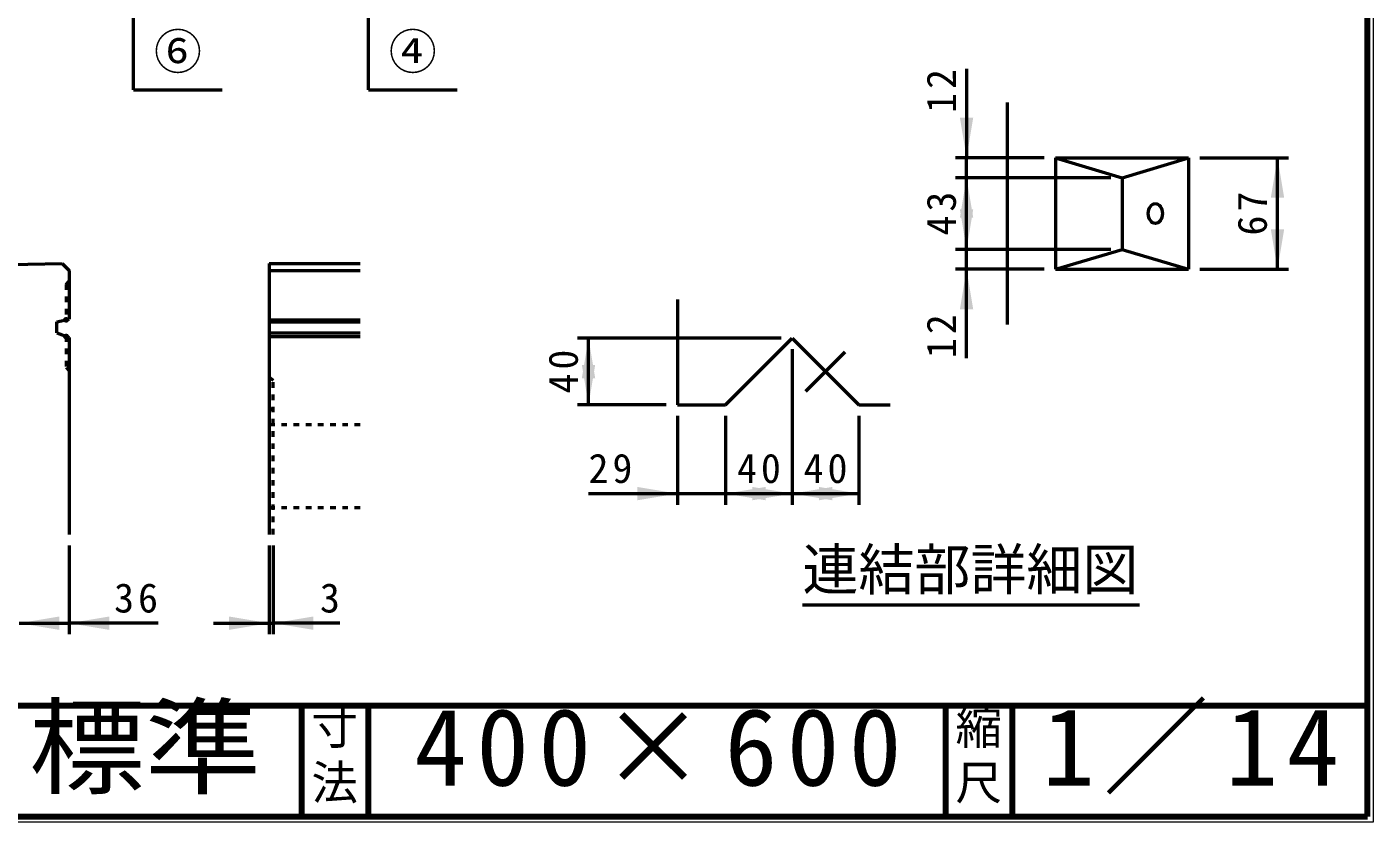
# Model space of a CAD drawing. Units: millimetres, scale not verified, with parts at other scales. Extents: x 100 to 4105, y 100 to 2870.
# Drawn here: x 2893 to 4105, y 100 to 816 of the extents above; entities that cross this region are included whole.
import ezdxf
from ezdxf.enums import TextEntityAlignment as Align

# ---------------------------------------------------------------- set-up
doc = ezdxf.new("R2010")
doc.units = ezdxf.units.MM
doc.header["$LTSCALE"] = 5
doc.header["$PDMODE"] = 32
doc.header["$PDSIZE"] = 2.5
doc.linetypes.add('USER1', pattern=[2.2, 1, -1.2])
doc.linetypes.add('USER2', pattern=[13.4, 10, -1.2, 1, -1.2])
doc.layers.add('V-nasSTD', color=7, linetype='Continuous', lineweight=50)
doc.styles.add('ＭＳ ゴシック', font='')
doc.styles.get('ＭＳ ゴシック').set_extended_font_data('MS Gothic')

msp = doc.modelspace()

# ---------------------------------------------------------------- hatches: boundary and pattern name
at = {"layer": 'V-nasSTD'}
for points in [[(3732.944, 734.502), (3738.944, 698.502), (3744.944, 734.502)], [(4024.944, 662.502), (4018.944, 698.502), (4012.944, 662.502)], [(3744.944, 644.502), (3738.944, 680.502), (3732.944, 644.502)], [(3732.944, 652.002), (3738.944, 616.002), (3744.944, 652.002)], [(4012.944, 634.002), (4018.944, 598.002), (4024.944, 634.002)], [(3744.944, 562.002), (3738.944, 598.002), (3732.944, 562.002)], [(3404.525, 499.929), (3398.525, 535.929), (3392.525, 499.929)], [(3392.525, 511.929), (3398.525, 475.929), (3404.525, 511.929)], [(3442.525, 389.929), (3478.525, 395.929), (3442.525, 401.929)], [(3558.025, 401.929), (3522.025, 395.929), (3558.025, 389.929)], [(3546.025, 389.929), (3582.025, 395.929), (3546.025, 401.929)], [(3618.025, 401.929), (3582.025, 395.929), (3618.025, 389.929)], [(3606.025, 389.929), (3642.025, 395.929), (3606.025, 401.929)], [(2921.933, 285.193), (2885.933, 279.193), (2921.933, 273.193)], [(2966.933, 285.193), (2930.933, 279.193), (2966.933, 273.193)], [(3074.933, 273.193), (3110.933, 279.193), (3074.933, 285.193)], [(3150.683, 285.193), (3114.683, 279.193), (3150.683, 273.193)]]:
    msp.add_hatch(color=256, dxfattribs=at).paths.add_polyline_path(points)

# ---------------------------------------------------------------- linework, layer by layer
at = {"layer": 'V-nasSTD', "lineweight": 100}
for p, q in [((4100, 105), (4100, 2865)), ((105, 205), (4100, 205)), ((3140, 205), (3140, 105)), ((3200, 205), (3200, 105)), ((3720, 205), (3720, 105)), ((3780, 205), (3780, 105)), ((105, 105), (4100, 105))]:
    msp.add_line(p, q, dxfattribs=at)
at = {"layer": 'V-nasSTD'}
for p, q in [((2988.776, 759.827), (2988.776, 1613.827)), ((3200.276, 759.827), (3200.276, 901.787)), ((3738.944, 778.502), (3738.944, 698.502)), ((2988.776, 759.827), (3068.776, 759.827)), ((3200.276, 759.827), (3280.276, 759.827)), ((3775.444, 748.252), (3775.444, 548.252)), ((3808.944, 698.502), (3728.944, 698.502)), ((3738.944, 680.502), (3738.944, 698.502)), ((3818.944, 698.502), (3818.944, 598.002)), ((3818.944, 698.502), (3938.944, 698.502)), ((3818.944, 698.502), (3878.944, 680.502)), ((3878.944, 680.502), (3938.944, 698.502)), ((3938.944, 698.502), (3938.944, 598.002)), ((3948.944, 698.502), (4028.944, 698.502)), ((4018.944, 598.002), (4018.944, 698.502)), ((3868.944, 680.502), (3728.944, 680.502)), ((3738.944, 616.002), (3738.944, 680.502)), ((3878.944, 680.502), (3878.944, 616.002)), ((3868.944, 616.002), (3728.944, 616.002)), ((3738.944, 598.002), (3738.944, 616.002)), ((3818.944, 598.002), (3878.944, 616.002)), ((3878.944, 616.002), (3938.944, 598.002)), ((2624.683, 596.943), (2924.683, 603.193)), ((2924.683, 603.193), (2930.933, 596.943)), ((2930.933, 596.943), (2930.933, 553.211)), ((3110.933, 603.193), (3192.933, 603.193)), ((3110.933, 603.193), (3110.933, 359.193)), ((3110.933, 596.943), (3192.933, 596.943)), ((3808.944, 598.002), (3728.944, 598.002)), ((3738.944, 518.002), (3738.944, 598.002)), ((3818.944, 598.002), (3938.944, 598.002)), ((3948.944, 598.002), (4028.944, 598.002)), ((3478.525, 570.929), (3478.525, 475.929)), ((2919.683, 550.693), (2930.933, 553.211)), ((2919.683, 540.693), (2919.683, 550.693)), ((3110.933, 552.568), (3192.933, 552.568)), ((3110.933, 550.693), (3192.933, 550.693)), ((2919.683, 540.693), (2930.933, 536.495)), ((2930.933, 536.495), (2930.933, 359.193)), ((3110.933, 540.693), (3192.933, 540.693)), ((3110.933, 537.568), (3192.933, 537.568)), ((3572.025, 535.929), (3388.525, 535.929)), ((3398.525, 475.929), (3398.525, 535.929)), ((3522.025, 475.929), (3582.025, 535.929)), ((3582.025, 535.929), (3642.025, 475.929)), ((3582.025, 525.929), (3582.025, 385.929)), ((3468.525, 475.929), (3388.525, 475.929)), ((3478.525, 475.929), (3522.025, 475.929)), ((3642.025, 475.929), (3670.025, 475.929)), ((3478.525, 465.929), (3478.525, 385.929)), ((3522.025, 465.929), (3522.025, 385.929)), ((3642.025, 465.929), (3642.025, 385.929)), ((3398.525, 395.929), (3478.525, 395.929)), ((3478.525, 395.929), (3522.025, 395.929)), ((3522.025, 395.929), (3582.025, 395.929)), ((3582.025, 395.929), (3642.025, 395.929)), ((2930.933, 349.193), (2930.933, 269.193)), ((3110.933, 349.193), (3110.933, 269.193)), ((3114.683, 349.193), (3114.683, 269.193)), ((3591.187, 295.686), (3894.595, 295.686)), ((2885.933, 279.193), (2930.933, 279.193)), ((2893.746, 279.193), (2901.558, 279.193)), ((3010.933, 279.193), (2930.933, 279.193)), ((3060.933, 279.193), (3110.933, 279.193)), ((3110.933, 279.193), (3114.683, 279.193)), ((3174.683, 279.193), (3114.683, 279.193))]:
    msp.add_line(p, q, dxfattribs=at)
at = {"layer": 'V-nasSTD', "linetype": 'USER1'}
for p, q in [((3110.933, 596.943), (3192.933, 596.943)), ((2928.058, 584.443), (2930.933, 587.318)), ((2928.058, 584.443), (2928.058, 552.568)), ((2928.058, 537.568), (2928.058, 509.443)), ((2928.058, 509.443), (2930.933, 506.568)), ((3110.933, 500.693), (3114.683, 498.193)), ((3114.683, 359.193), (3114.683, 498.193)), ((3110.933, 470.693), (3114.683, 473.193)), ((3110.933, 458.193), (3192.933, 458.193)), ((3192.933, 383.193), (3110.933, 383.193))]:
    msp.add_line(p, q, dxfattribs=at)
at = {"layer": 'V-nasSTD', "linetype": 'USER2'}
msp.add_line((3594.347, 488.252), (3629.703, 523.607), dxfattribs=at)
at = {"layer": 'V-nasSTD', "lineweight": 13}
msp.add_lwpolyline([(100, 100), (100, 2870), (4105, 2870), (4105, 100)], close=True, dxfattribs=at)
at = {"layer": 'V-nasSTD'}
msp.add_ellipse((3908.944, 648.252), major_axis=(0, 9), ratio=0.707107, dxfattribs=at)
for p in [(2928.058, 552.568), (2928.058, 537.568)]:
    msp.add_point(p, dxfattribs=at)

# ---------------------------------------------------------------- texts
at = {"layer": 'V-nasSTD', "style": 'ＭＳ ゴシック'}
for s, height, p in [('⑥', 31.67, (3007.176, 810.027)), ('④', 31.67, (3218.676, 810.027)), ('連結部詳細図', 36.95, (3591.187, 346.086)), ('3', 26.39, (3156.683, 315.193)), ('寸', 30.79, (3148.982, 200.999)), ('縮', 30.79, (3728.982, 200.999)), ('法', 30.79, (3148.976, 151.01)), ('尺', 30.79, (3728.976, 151.01))]:
    msp.add_text(s, height=height, dxfattribs=at).set_placement(p, align=Align.TOP_LEFT)
at = {"layer": 'V-nasSTD', "style": 'ＭＳ ゴシック', "width": 1.1}
msp.add_text('ユニロードⅡ Ｖ標準', height=69.65, dxfattribs=at).set_placement((2111, 202.47), align=Align.TOP_LEFT)
at = {"layer": 'V-nasSTD', "char_height": 26.39, "attachment_point": 1, "rotation": 90, "style": 'ＭＳ ゴシック'}
for s, insert in [('\\T1.2;12', (3702.944, 738.902)), ('\\T1.2;43', (3702.944, 628.452)), ('\\T1.2;67', (3982.944, 628.452)), ('\\T1.2;12', (3702.944, 518.002)), ('\\T1.2;40', (3362.525, 486.129))]:
    msp.add_mtext(s, dxfattribs=dict(at, insert=insert))
at = {"layer": 'V-nasSTD', "attachment_point": 1, "style": 'ＭＳ ゴシック'}
for s, insert, char_height in [('\\T1.2;29', (3398.525, 431.929), 26.39), ('\\T1.2;40', (3532.225, 431.929), 26.39), ('\\T1.2;40', (3592.225, 431.929), 26.39), ('\\T1.2;36', (2971.333, 315.193), 26.39), ('\\T1.16;1／14', (3807.033, 202.582), 69.65), ('\\T1.18;400×600', (3241.581, 202.508), 69.65)]:
    msp.add_mtext(s, dxfattribs=dict(at, insert=insert, char_height=char_height))

doc.saveas('drawing.dxf')
